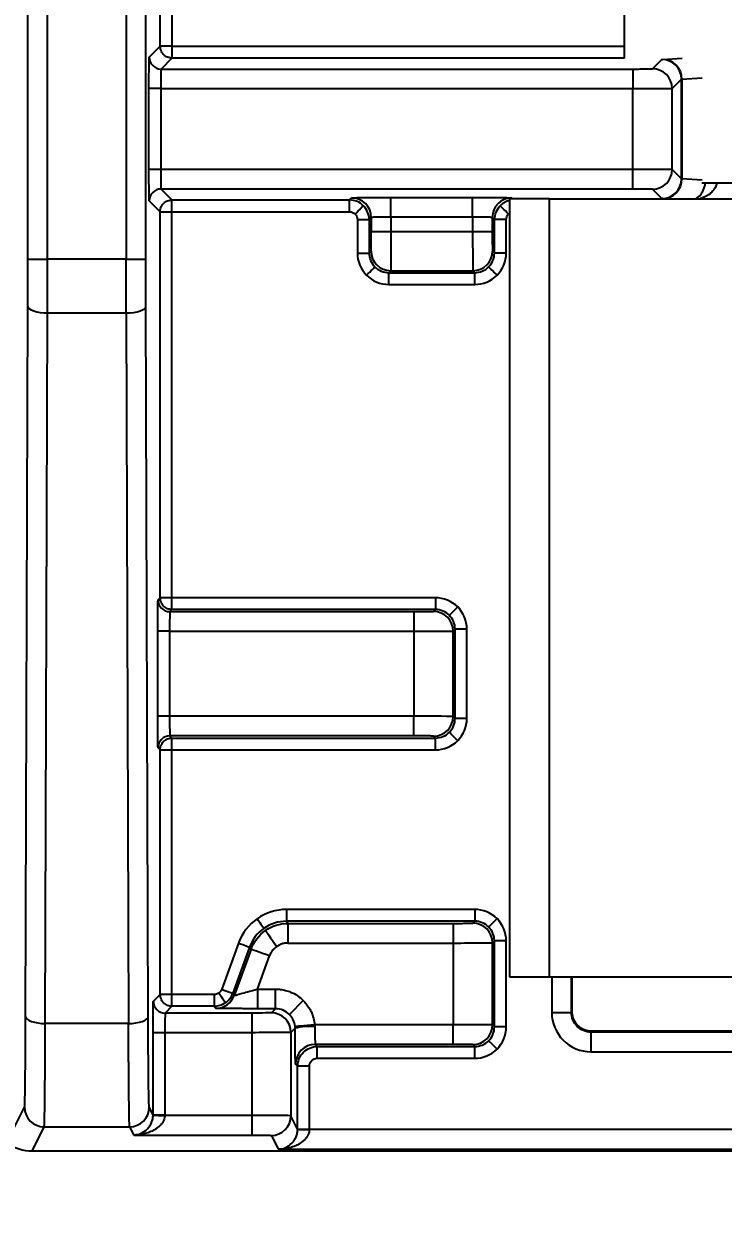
# Model space of a CAD drawing. Header units: inches. Extents: x 897.4 to 914.4, y -8.5 to 2.5.
# Drawn here: x 903.382 to 903.732, y -1.796 to -1.196 of the extents above; entities that cross this region are included whole.
import ezdxf

# ---------------------------------------------------------------- set-up
doc = ezdxf.new("R2010")
doc.units = ezdxf.units.IN
doc.header["$LTSCALE"] = 4
doc.header["$MEASUREMENT"] = 0
doc.layers.get('0').update_dxf_attribs({"linetype": 'CONTINUOUS'})
doc.layers.get('DEFPOINTS').update_dxf_attribs({"linetype": 'CONTINUOUS'})
doc.layers.add('DIMENSIONS', color=140, linetype='CONTINUOUS')
doc.styles.get("Standard").update_dxf_attribs({"font": 'romans.shx'})
doc.dimstyles.get("Standard").update_dxf_attribs({"dimtxt": 0.15, "dimasz": 0.18, "dimexe": 0.0625, "dimexo": 0.125, "dimgap": 0.0625, "dimtad": 0, "dimtih": 1, "dimtoh": 1, "dimzin": 0, "dimdsep": 46, "dimtxsty": 'Standard', "dimcen": 0.09, "dimadec": 0, "dimazin": 0, "dimtfac": 1, "dimtofl": 0, "dimtmove": 0, "dimatfit": 3, "dimfxl": 1, "dimtolj": 1, "dimtzin": 0, "dimarcsym": 0})

# ---------------------------------------------------------------- blocks, each defined once
blk = doc.blocks.new('*D8')
at = {"layer": 'DEFPOINTS', "color": 0}
for p in [(904.34103, -1.3197), (901.40848, -1.3252), (904.34103, -3.02097)]:
    blk.add_point(p, dxfattribs=at)
at = {"layer": 'DIMENSIONS', "color": 0, "lineweight": -2}
for p, q in [((904.34103, -1.4447), (904.34103, -3.08347)), ((901.40848, -1.4502), (901.40848, -3.08347)), ((901.58848, -3.02097), (902.40511, -3.02097)), ((904.16103, -3.02097), (903.3444, -3.02097))]:
    blk.add_line(p, q, dxfattribs=at)
at = {"layer": 'DIMENSIONS', "color": 0}
for points in [[(901.58848, -2.99097), (901.58848, -3.05097), (901.40848, -3.02097)], [(904.16103, -2.99097), (904.16103, -3.05097), (904.34103, -3.02097)]]:
    blk.add_solid(points, dxfattribs=at)
at = {"layer": 'DIMENSIONS', "color": 0, "insert": (902.87475, -3.02097), "char_height": 0.15, "attachment_point": 5}
blk.add_mtext('\\A1;2.93\\P [74.5]', dxfattribs=at)

msp = doc.modelspace()

# ---------------------------------------------------------------- linework, layer by layer
for p, q in [((903.38355, -1.31346), (903.38355, -0.69583)), ((903.39339, -1.31346), (903.39339, -0.69583)), ((903.43278, -0.69583), (903.43278, -1.31346)), ((903.44262, -1.31346), (903.44262, -0.69583)), ((903.44982, -1.20674), (903.44982, -1.03554)), ((903.45573, -1.03554), (903.45573, -1.20674)), ((903.68257, -1.21273), (903.68257, -1.18403)), ((903.44434, -1.21222), (903.44982, -1.20674)), ((903.45573, -1.20674), (903.44982, -1.20674)), ((903.45573, -1.20674), (903.45573, -1.21264)), ((903.45573, -1.20674), (903.68257, -1.20674)), ((903.45573, -1.21264), (903.45024, -1.21813)), ((903.68257, -1.21264), (903.45573, -1.21264)), ((903.70161, -1.21331), (903.71156, -1.21273)), ((903.45024, -1.21813), (903.68674, -1.21813)), ((903.68674, -1.21813), (903.68674, -1.22797)), ((903.69659, -1.21804), (903.70128, -1.21335)), ((903.70643, -1.22789), (903.71112, -1.22319)), ((903.71112, -1.27321), (903.71112, -1.22319)), ((903.71134, -1.22315), (903.7215, -1.22256)), ((903.71134, -1.22315), (903.71134, -1.27325)), ((903.4442, -1.26843), (903.4442, -1.22797)), ((903.4501, -1.22797), (903.4442, -1.22797)), ((903.4501, -1.22797), (903.4501, -1.26843)), ((903.4501, -1.22797), (903.68674, -1.22797)), ((903.68674, -1.26843), (903.68674, -1.22797)), ((903.70643, -1.26851), (903.70643, -1.22789)), ((903.4501, -1.26843), (903.4442, -1.26843)), ((903.68674, -1.26843), (903.4501, -1.26843)), ((903.68674, -1.27827), (903.68674, -1.26843)), ((903.71112, -1.27321), (903.70643, -1.26851)), ((903.68674, -1.27827), (903.45024, -1.27827)), ((903.45024, -1.27827), (903.45573, -1.28376)), ((903.70128, -1.28305), (903.69659, -1.27836)), ((903.7215, -1.27384), (903.71134, -1.27325)), ((903.75285, -1.27537), (903.72138, -1.27537)), ((903.44982, -1.28966), (903.44434, -1.28418)), ((903.45573, -1.28376), (903.54473, -1.28376)), ((903.45573, -1.28966), (903.45573, -1.28376)), ((903.54473, -1.28376), (903.5458, -1.28269)), ((903.54473, -1.28966), (903.54473, -1.28376)), ((903.56548, -1.28252), (903.60645, -1.28252)), ((903.56548, -1.29236), (903.56548, -1.28252)), ((903.60645, -1.29236), (903.60645, -1.28252)), ((903.62487, -1.28312), (903.62487, -1.67312)), ((903.64495, -1.28312), (903.62487, -1.28312)), ((903.62614, -1.28269), (903.62657, -1.28312)), ((903.64495, -1.67312), (903.64495, -1.28312)), ((903.64495, -1.28312), (904.0698, -1.28312)), ((903.70219, -1.28312), (903.70161, -1.28309)), ((903.44982, -1.48312), (903.44982, -1.28966)), ((903.44982, -1.28966), (903.45573, -1.28966)), ((903.45573, -1.28966), (903.54473, -1.28966)), ((903.45573, -1.48312), (903.45573, -1.28966)), ((903.54867, -1.2936), (903.54867, -1.31035)), ((903.54867, -1.2936), (903.55457, -1.2936)), ((903.55564, -1.29253), (903.55457, -1.2936)), ((903.55457, -1.2936), (903.55457, -1.31035)), ((903.55564, -1.29253), (903.55564, -1.29953)), ((903.60645, -1.29236), (903.56548, -1.29236)), ((903.56548, -1.29236), (903.56548, -1.29953)), ((903.60645, -1.29236), (903.60645, -1.29953)), ((903.6163, -1.29253), (903.6163, -1.29953)), ((903.61736, -1.2936), (903.6163, -1.29253)), ((903.61736, -1.31035), (903.61736, -1.2936)), ((903.62327, -1.2936), (903.61736, -1.2936)), ((903.62327, -1.31035), (903.62327, -1.2936)), ((903.55564, -1.29953), (903.56548, -1.29953)), ((903.56548, -1.29953), (903.60645, -1.29953)), ((903.60645, -1.29953), (903.6163, -1.29953)), ((903.38355, -1.31346), (903.39339, -1.31346)), ((903.43278, -1.31346), (903.39339, -1.31346)), ((903.43278, -1.31346), (903.44262, -1.31346)), ((903.54867, -1.31035), (903.55457, -1.31035)), ((903.55457, -1.31035), (903.55555, -1.30937)), ((903.61638, -1.30937), (903.61736, -1.31035)), ((903.62327, -1.31035), (903.61736, -1.31035)), ((903.56441, -1.3202), (903.5654, -1.31922)), ((903.56441, -1.3202), (903.60752, -1.3202)), ((903.56441, -1.3261), (903.56441, -1.3202)), ((903.5654, -1.31922), (903.60654, -1.31922)), ((903.60654, -1.31922), (903.60752, -1.3202)), ((903.60752, -1.3261), (903.60752, -1.3202)), ((903.56441, -1.3261), (903.60752, -1.3261)), ((903.38238, -1.69312), (903.38351, -1.33701)), ((903.44378, -1.69312), (903.44265, -1.33701)), ((903.39222, -1.69649), (903.39335, -1.34037)), ((903.39335, -1.34037), (903.43281, -1.34037)), ((903.43281, -1.34037), (903.43394, -1.69649)), ((903.44875, -1.48418), (903.44982, -1.48312)), ((903.45573, -1.48312), (903.44982, -1.48312)), ((903.45573, -1.48902), (903.45573, -1.48312)), ((903.58781, -1.48312), (903.45573, -1.48312)), ((903.58781, -1.48312), (903.58781, -1.48902)), ((903.45573, -1.48902), (903.45466, -1.49009)), ((903.58781, -1.48902), (903.45573, -1.48902)), ((903.58683, -1.49), (903.58781, -1.48902)), ((903.45466, -1.49009), (903.57699, -1.49009)), ((903.57699, -1.49009), (903.57699, -1.49993)), ((903.44862, -1.54253), (903.44862, -1.49993)), ((903.45452, -1.49993), (903.44862, -1.49993)), ((903.45452, -1.49993), (903.45452, -1.54253)), ((903.45452, -1.49993), (903.57699, -1.49993)), ((903.57699, -1.49993), (903.57699, -1.54253)), ((903.59667, -1.49985), (903.59765, -1.49886)), ((903.59667, -1.54262), (903.59667, -1.49985)), ((903.59765, -1.5436), (903.59765, -1.49886)), ((903.60356, -1.49886), (903.59765, -1.49886)), ((903.60356, -1.5436), (903.60356, -1.49886)), ((903.45452, -1.54253), (903.44862, -1.54253)), ((903.57699, -1.54253), (903.45452, -1.54253)), ((903.57699, -1.55237), (903.57699, -1.54253)), ((903.59765, -1.5436), (903.59667, -1.54262)), ((903.60356, -1.5436), (903.59765, -1.5436)), ((903.57699, -1.55237), (903.45466, -1.55237)), ((903.45466, -1.55237), (903.45573, -1.55344)), ((903.45573, -1.55344), (903.58781, -1.55344)), ((903.45573, -1.55935), (903.45573, -1.55344)), ((903.58781, -1.55344), (903.58683, -1.55246)), ((903.58781, -1.55935), (903.58781, -1.55344)), ((903.44982, -1.55935), (903.44875, -1.55828)), ((903.44982, -1.68194), (903.44982, -1.55935)), ((903.44982, -1.55935), (903.45573, -1.55935)), ((903.45573, -1.55935), (903.58781, -1.55935)), ((903.45573, -1.68194), (903.45573, -1.55935)), ((903.51312, -1.63935), (903.51312, -1.64525)), ((903.60752, -1.63935), (903.51312, -1.63935)), ((903.60752, -1.63935), (903.60752, -1.64525)), ((903.51312, -1.64525), (903.51387, -1.64632)), ((903.60752, -1.64525), (903.51312, -1.64525)), ((903.51387, -1.64632), (903.5967, -1.64632)), ((903.51387, -1.64632), (903.51387, -1.65616)), ((903.5967, -1.64632), (903.5967, -1.65616)), ((903.60654, -1.64623), (903.60752, -1.64525)), ((903.48908, -1.65618), (903.48065, -1.67935)), ((903.51387, -1.65616), (903.5967, -1.65616)), ((903.5967, -1.65616), (903.5967, -1.69713)), ((903.61638, -1.65608), (903.61736, -1.65509)), ((903.61638, -1.69722), (903.61638, -1.65608)), ((903.61736, -1.6982), (903.61736, -1.65509)), ((903.62327, -1.65509), (903.61736, -1.65509)), ((903.62327, -1.6982), (903.62327, -1.65509)), ((903.49463, -1.6582), (903.4862, -1.68137)), ((903.49537, -1.65927), (903.48694, -1.68243)), ((903.49463, -1.6582), (903.49537, -1.65927)), ((903.49858, -1.67924), (903.50462, -1.66264)), ((903.62487, -1.67312), (903.64495, -1.67312)), ((903.64495, -1.67312), (904.0698, -1.67312)), ((903.64609, -1.67312), (903.64609, -1.69098)), ((903.65593, -1.69098), (903.65593, -1.67312)), ((903.65636, -1.69055), (903.65636, -1.67312)), ((903.49858, -1.67924), (903.49858, -1.68908)), ((903.49858, -1.67924), (903.50764, -1.67924)), ((903.50764, -1.68908), (903.50764, -1.67924)), ((903.4464, -1.68536), (903.44982, -1.68194)), ((903.45573, -1.68194), (903.44982, -1.68194)), ((903.45573, -1.68784), (903.45573, -1.68194)), ((903.47695, -1.68194), (903.45573, -1.68194)), ((903.47695, -1.68194), (903.47695, -1.68784)), ((903.4862, -1.68137), (903.48694, -1.68243)), ((903.52156, -1.685), (903.5146, -1.69196)), ((903.45573, -1.68784), (903.4523, -1.69126)), ((903.4957, -1.69126), (903.4523, -1.69126)), ((903.47695, -1.68784), (903.45573, -1.68784)), ((903.47769, -1.68891), (903.47695, -1.68784)), ((903.4777, -1.68891), (903.47769, -1.68891)), ((903.4957, -1.69126), (903.4957, -1.70111)), ((903.50764, -1.68908), (903.49858, -1.68908)), ((903.50764, -1.68908), (903.50554, -1.69118)), ((903.64609, -1.69098), (903.65593, -1.69098)), ((903.65593, -1.69098), (903.65636, -1.69055)), ((903.43394, -1.69649), (903.39222, -1.69649)), ((903.51748, -1.69892), (903.51538, -1.70102)), ((903.5967, -1.69713), (903.52724, -1.69713)), ((903.5967, -1.70698), (903.5967, -1.69713)), ((903.61736, -1.6982), (903.61638, -1.69722)), ((903.62327, -1.6982), (903.61736, -1.6982)), ((903.44626, -1.74231), (903.44626, -1.70111)), ((903.45217, -1.70111), (903.44626, -1.70111)), ((903.45217, -1.70111), (903.45217, -1.74231)), ((903.4957, -1.70111), (903.45217, -1.70111)), ((903.4957, -1.70111), (903.4957, -1.74258)), ((903.51538, -1.70102), (903.51538, -1.74275)), ((903.6662, -1.70039), (903.66577, -1.70082)), ((903.66577, -1.70082), (903.66577, -1.71067)), ((904.04189, -1.70082), (903.66577, -1.70082)), ((904.04146, -1.70039), (903.6662, -1.70039)), ((903.5967, -1.70698), (903.52749, -1.70698)), ((903.52749, -1.70698), (903.52856, -1.70804)), ((903.52856, -1.70804), (903.60752, -1.70804)), ((903.52856, -1.71395), (903.52856, -1.70804)), ((903.60752, -1.70804), (903.60654, -1.70706)), ((903.60752, -1.71395), (903.60752, -1.70804)), ((903.66577, -1.71067), (904.04189, -1.71067)), ((903.51872, -1.71788), (903.51765, -1.71682)), ((903.52856, -1.71395), (903.60752, -1.71395)), ((903.51872, -1.74943), (903.51872, -1.71788)), ((903.52462, -1.71788), (903.51872, -1.71788)), ((903.52462, -1.74943), (903.52462, -1.71788)), ((903.37386, -1.7544), (903.38183, -1.73847)), ((903.44626, -1.74231), (903.44434, -1.73847)), ((903.44626, -1.74231), (903.45217, -1.74231)), ((903.45217, -1.74231), (903.45216, -1.74258)), ((903.4957, -1.74258), (903.45216, -1.74258)), ((903.4957, -1.74258), (903.4957, -1.75242)), ((903.51872, -1.74943), (903.51538, -1.74275)), ((903.38562, -1.76041), (903.39167, -1.74831)), ((903.39167, -1.74831), (903.4345, -1.74831)), ((903.4345, -1.74831), (903.43655, -1.75242)), ((903.43655, -1.75242), (903.4957, -1.75242)), ((903.50554, -1.75259), (903.50901, -1.75954)), ((903.51872, -1.74943), (903.52462, -1.74943)), ((903.52462, -1.7497), (903.52462, -1.74943)), ((904.18304, -1.7497), (903.52462, -1.7497)), ((904.32204, -1.76041), (903.38562, -1.76041)), ((903.50901, -1.75954), (904.19865, -1.75954))]:
    msp.add_line(p, q)
at = {"flags": 128}
for points in [[(903.54751, -1.29081), (903.54832, -1.29001), (903.5491, -1.28923), (903.54982, -1.28851), (903.55045, -1.28788), (903.55097, -1.28736), (903.55136, -1.28697), (903.5516, -1.28673), (903.55169, -1.28664)], [(903.62442, -1.29081), (903.62361, -1.29001), (903.62284, -1.28923), (903.62212, -1.28851), (903.62149, -1.28788), (903.62097, -1.28736), (903.62058, -1.28697), (903.62033, -1.28673), (903.62025, -1.28664)], [(903.55328, -1.32149), (903.55409, -1.32068), (903.55487, -1.3199), (903.55558, -1.31919), (903.55621, -1.31856), (903.55673, -1.31804), (903.55712, -1.31765), (903.55737, -1.3174), (903.55745, -1.31731)], [(903.61866, -1.32149), (903.61785, -1.32068), (903.61707, -1.3199), (903.61635, -1.31919), (903.61572, -1.31856), (903.6152, -1.31804), (903.61481, -1.31765), (903.61457, -1.3174), (903.61448, -1.31731)], [(903.38351, -1.33701), (903.38372, -1.33766), (903.38428, -1.33829), (903.3852, -1.33887), (903.38642, -1.33938), (903.38791, -1.33979), (903.38961, -1.34011), (903.39144, -1.3403), (903.39335, -1.34037)], [(903.43281, -1.34037), (903.43472, -1.3403), (903.43656, -1.34011), (903.43825, -1.33979), (903.43974, -1.33938), (903.44097, -1.33887), (903.44188, -1.33829), (903.44245, -1.33766), (903.44265, -1.33701)], [(903.59895, -1.48773), (903.59814, -1.48854), (903.59736, -1.48932), (903.59664, -1.49003), (903.59601, -1.49066), (903.59549, -1.49118), (903.5951, -1.49157), (903.59486, -1.49182), (903.59477, -1.49191)], [(903.59895, -1.55473), (903.59814, -1.55393), (903.59736, -1.55315), (903.59664, -1.55243), (903.59601, -1.5518), (903.59549, -1.55128), (903.5951, -1.55089), (903.59486, -1.55065), (903.59477, -1.55056)], [(903.49844, -1.64397), (903.4991, -1.64491), (903.49973, -1.64581), (903.50032, -1.64665), (903.50083, -1.64738), (903.50125, -1.64798), (903.50156, -1.64843), (903.50176, -1.64871), (903.50183, -1.64881)], [(903.61866, -1.64396), (903.61785, -1.64477), (903.61707, -1.64555), (903.61635, -1.64626), (903.61572, -1.64689), (903.6152, -1.64741), (903.61481, -1.6478), (903.61457, -1.64805), (903.61448, -1.64813)], [(903.50258, -1.64988), (903.5027, -1.65005), (903.50303, -1.65052), (903.50355, -1.65127), (903.50425, -1.65227), (903.50511, -1.65349), (903.50608, -1.65487), (903.50713, -1.65638), (903.50822, -1.65794)], [(903.48908, -1.65618), (903.49015, -1.65658), (903.49119, -1.65695), (903.49214, -1.6573), (903.49298, -1.65761), (903.49367, -1.65786), (903.49419, -1.65805), (903.49451, -1.65816), (903.49463, -1.6582)], [(903.50462, -1.66264), (903.50283, -1.66198), (903.5011, -1.66136), (903.49951, -1.66078), (903.49811, -1.66027), (903.49696, -1.65985), (903.4961, -1.65953), (903.49556, -1.65934), (903.49537, -1.65927)], [(903.4792, -1.68122), (903.47986, -1.68216), (903.48049, -1.68306), (903.48108, -1.6839), (903.48159, -1.68463), (903.48201, -1.68523), (903.48232, -1.68568), (903.48252, -1.68596), (903.48259, -1.68606)], [(903.48065, -1.67935), (903.48172, -1.67974), (903.48276, -1.68011), (903.48371, -1.68046), (903.48455, -1.68077), (903.48524, -1.68102), (903.48576, -1.68121), (903.48608, -1.68132), (903.4862, -1.68137)], [(903.38238, -1.69312), (903.38259, -1.69378), (903.38315, -1.6944), (903.38407, -1.69498), (903.38529, -1.69549), (903.38678, -1.69591), (903.38848, -1.69622), (903.39031, -1.69642), (903.39222, -1.69649)], [(903.43394, -1.69649), (903.43585, -1.69642), (903.43769, -1.69622), (903.43938, -1.69591), (903.44087, -1.69549), (903.4421, -1.69498), (903.44301, -1.6944), (903.44358, -1.69378), (903.44378, -1.69312)], [(903.52724, -1.69713), (903.52534, -1.69731), (903.52351, -1.69747), (903.52183, -1.69763), (903.52034, -1.69776), (903.51912, -1.69787), (903.51821, -1.69796), (903.51764, -1.69801), (903.51744, -1.69803)], [(903.61866, -1.70934), (903.61785, -1.70853), (903.61707, -1.70775), (903.61635, -1.70703), (903.61572, -1.7064), (903.6152, -1.70588), (903.61481, -1.70549), (903.61457, -1.70525), (903.61448, -1.70516)], [(903.44626, -1.74248), (903.44638, -1.74248), (903.44672, -1.74249), (903.44727, -1.7425), (903.44801, -1.74251), (903.4489, -1.74253), (903.44992, -1.74254), (903.45102, -1.74256), (903.45216, -1.74258)], [(903.51872, -1.7496), (903.51884, -1.7496), (903.51918, -1.74961), (903.51973, -1.74962), (903.52046, -1.74963), (903.52136, -1.74965), (903.52237, -1.74966), (903.52348, -1.74968), (903.52462, -1.7497)]]:
    msp.add_lwpolyline(points, dxfattribs=at)
for centre, radius, start, end in [((903.45024, -1.21222), 0.00591, 180.00435, 269.99565), ((903.69659, -1.22789), 0.00984, 0.00513, 89.99487), ((903.70128, -1.22319), 0.00984, 0.00522, 89.99456), ((903.70154, -1.22312), 0.0098, 359.77125, 89.59387), ((903.69659, -1.26851), 0.00984, 270.00556, 359.99444), ((903.45024, -1.28418), 0.00591, 90.00435, 179.99565), ((903.70128, -1.27321), 0.00984, 270.00561, 359.9946), ((903.70154, -1.27329), 0.0098, 270.40613, 0.22918), ((903.5458, -1.29253), 0.00984, 0.00544, 89.99435), ((903.62614, -1.29253), 0.00984, 90.00544, 179.99478), ((903.5654, -1.30937), 0.00984, 180.00498, 269.99523), ((903.60654, -1.30937), 0.00984, 270.00498, 359.99481), ((903.45466, -1.48418), 0.00591, 180.00577, 269.99494), ((903.58683, -1.49985), 0.00984, 0.00544, 89.99456), ((903.58683, -1.54262), 0.00984, 270.00477, 359.99481), ((903.45466, -1.55828), 0.00591, 90.00577, 179.99423), ((903.60654, -1.65608), 0.00984, 0.00519, 89.99502), ((903.4523, -1.68536), 0.00591, 180.00507, 269.99493), ((903.47769, -1.67906), 0.00984, 270.00286, 339.99685), ((903.4777, -1.67907), 0.00984, 270.01845, 340.00516), ((903.50554, -1.70102), 0.00984, 0.00486, 89.99514), ((903.52493, -1.72639), 0.02846, 85.18422, 105.17996), ((903.60654, -1.69722), 0.00984, 270.00522, 359.99499), ((903.52749, -1.71682), 0.00984, 90.00477, 179.99523), ((903.39167, -1.73846), 0.00984, 180.01349, 269.99291), ((903.4345, -1.73846), 0.00984, 270.00709, 359.98651), ((903.50554, -1.74275), 0.00984, 270.00709, 359.98694)]:
    msp.add_arc(centre, radius, start, end)
msp.add_ellipse((903.38316, -1.75548), major_axis=(0.01012, -0.00152), ratio=0.462497, start_param=3.718444, end_param=5.026646)
for points, knots in [([(903.45573, -1.21264), (903.45562, -1.21264), (903.45545, -1.21264), (903.45509, -1.21261), (903.45445, -1.21253), (903.45313, -1.21215), (903.45162, -1.21114), (903.45017, -1.20924), (903.44995, -1.20769), (903.44982, -1.20674)], [0, 0, 0, 0, 0.032671, 0.057605, 0.117135, 0.241141, 0.500843, 0.6945, 1, 1, 1, 1]), ([(903.4442, -1.22797), (903.4442, -1.22732), (903.4442, -1.22601), (903.4442, -1.22408), (903.44421, -1.2208), (903.44423, -1.21749), (903.44426, -1.21477), (903.44428, -1.21332), (903.44431, -1.2124), (903.44433, -1.21228), (903.44434, -1.21222)], [0, 0, 0, 0, 0.07974, 0.159515, 0.240566, 0.49938, 0.627973, 0.759565, 0.879058, 1, 1, 1, 1]), ([(903.45024, -1.21813), (903.45022, -1.21815), (903.4502, -1.21922), (903.45015, -1.22286), (903.45013, -1.22541), (903.4501, -1.22797)], [0, 0, 0, 0, 0.5, 0.5, 1, 1, 1, 1]), ([(903.68674, -1.21813), (903.6874, -1.21813), (903.68867, -1.21813), (903.69052, -1.21812), (903.69221, -1.21812), (903.69372, -1.2181), (903.695, -1.21809), (903.6959, -1.21808), (903.69648, -1.21806), (903.69655, -1.21805), (903.69659, -1.21804)], [0, 0, 0, 0, 0.12697, 0.249353, 0.372143, 0.500287, 0.628647, 0.76, 0.879277, 1, 1, 1, 1]), ([(903.70128, -1.21335), (903.7013, -1.21334), (903.70134, -1.21333), (903.70152, -1.21332), (903.70161, -1.21331)], [0, 0, 0, 0, 0.5, 1, 1, 1, 1]), ([(903.68674, -1.22797), (903.69188, -1.22797), (903.69696, -1.22796), (903.70424, -1.22793), (903.70638, -1.22791), (903.70643, -1.22789)], [0, 0, 0, 0, 0.5, 0.5, 1, 1, 1, 1]), ([(903.44434, -1.28418), (903.44433, -1.28415), (903.44432, -1.28409), (903.4443, -1.28369), (903.44427, -1.28262), (903.44424, -1.28042), (903.44422, -1.27711), (903.44421, -1.27433), (903.4442, -1.27139), (903.4442, -1.26942), (903.4442, -1.26843)], [0, 0, 0, 0, 0.079743, 0.159521, 0.240575, 0.499392, 0.627985, 0.759573, 0.879062, 1, 1, 1, 1]), ([(903.4501, -1.26843), (903.45013, -1.27099), (903.45015, -1.27354), (903.4502, -1.27718), (903.45022, -1.27825), (903.45024, -1.27827)], [0, 0, 0, 0, 0.5, 0.5, 1, 1, 1, 1]), ([(903.70643, -1.26851), (903.70638, -1.26849), (903.70424, -1.26847), (903.69696, -1.26844), (903.69188, -1.26843), (903.68674, -1.26843)], [0, 0, 0, 0, 0.5, 0.5, 1, 1, 1, 1]), ([(903.69659, -1.27836), (903.69655, -1.27835), (903.69647, -1.27834), (903.6959, -1.27832), (903.69497, -1.27831), (903.69372, -1.2783), (903.69217, -1.27828), (903.69043, -1.27828), (903.68859, -1.27827), (903.68736, -1.27827), (903.68674, -1.27827)], [0, 0, 0, 0, 0.126975, 0.249362, 0.372154, 0.500299, 0.628658, 0.760008, 0.879281, 1, 1, 1, 1]), ([(903.71831, -1.28312), (903.71919, -1.28253), (903.72046, -1.28168), (903.72186, -1.27953), (903.72258, -1.27778), (903.72298, -1.27636), (903.72304, -1.27552), (903.72305, -1.27537)], [0, 0, 0, 0, 0.44319, 0.640434, 0.812527, 0.964289, 1, 1, 1, 1]), ([(903.7288, -1.27537), (903.72878, -1.27554), (903.72868, -1.27639), (903.72796, -1.27782), (903.72671, -1.27957), (903.72429, -1.2817), (903.72206, -1.28254), (903.72052, -1.28312)], [0, 0, 0, 0, 0.038957, 0.190728, 0.362848, 0.560122, 1, 1, 1, 1]), ([(903.44982, -1.28966), (903.44986, -1.28914), (903.44993, -1.28819), (903.45042, -1.28699), (903.45097, -1.28612), (903.4519, -1.28507), (903.45314, -1.28425), (903.45445, -1.28387), (903.45508, -1.28379), (903.45544, -1.28376), (903.45562, -1.28376), (903.45573, -1.28376)], [0, 0, 0, 0, 0.167515, 0.306819, 0.417844, 0.500535, 0.759523, 0.883187, 0.942553, 0.965773, 1, 1, 1, 1]), ([(903.5458, -1.28269), (903.54583, -1.28268), (903.5459, -1.28267), (903.54641, -1.28265), (903.54733, -1.28262), (903.54896, -1.2826), (903.55151, -1.28257), (903.55463, -1.28255), (903.55811, -1.28253), (903.56178, -1.28252), (903.56424, -1.28252), (903.56548, -1.28252)], [0, 0, 0, 0, 0.079634, 0.159304, 0.240247, 0.368664, 0.500074, 0.628491, 0.759901, 0.879227, 1, 1, 1, 1]), ([(903.60645, -1.28252), (903.60727, -1.28252), (903.6089, -1.28252), (903.61132, -1.28252), (903.61415, -1.28253), (903.61728, -1.28255), (903.62038, -1.28257), (903.62296, -1.2826), (903.62476, -1.28263), (903.62592, -1.28266), (903.62606, -1.28268), (903.62614, -1.28269)], [0, 0, 0, 0, 0.079631, 0.159298, 0.240238, 0.368653, 0.500062, 0.62848, 0.759892, 0.879223, 1, 1, 1, 1]), ([(903.62487, -1.28407), (903.62439, -1.2842), (903.62328, -1.28449), (903.62169, -1.28536), (903.62073, -1.28621), (903.62025, -1.28664)], [0, 0, 0, 0, 0.279985, 0.639991, 1, 1, 1, 1]), ([(903.70161, -1.28309), (903.70152, -1.28308), (903.70134, -1.28307), (903.7013, -1.28306), (903.70128, -1.28305)], [0, 0, 0, 0, 0.5, 1, 1, 1, 1]), ([(903.56548, -1.29236), (903.56482, -1.29236), (903.56342, -1.29236), (903.5613, -1.29238), (903.55919, -1.2924), (903.55734, -1.29244), (903.55595, -1.29248), (903.55574, -1.29251), (903.55564, -1.29253)], [0, 0, 0, 0, 0.129436, 0.273791, 0.433046, 0.607181, 0.796174, 1, 1, 1, 1]), ([(903.6163, -1.29253), (903.61626, -1.29252), (903.61617, -1.2925), (903.61562, -1.29247), (903.61482, -1.29245), (903.61381, -1.29242), (903.61266, -1.2924), (903.61142, -1.29239), (903.61015, -1.29238), (903.60888, -1.29237), (903.60765, -1.29236), (903.60684, -1.29236), (903.60645, -1.29236)], [0, 0, 0, 0, 0.12418, 0.242991, 0.356431, 0.464499, 0.567193, 0.664511, 0.756452, 0.843015, 0.924198, 1, 1, 1, 1]), ([(903.55555, -1.30937), (903.55556, -1.30934), (903.55557, -1.30926), (903.55559, -1.30868), (903.5556, -1.30776), (903.55561, -1.3065), (903.55563, -1.30496), (903.55563, -1.30322), (903.55564, -1.30138), (903.55564, -1.30015), (903.55564, -1.29953)], [0, 0, 0, 0, 0.126975, 0.249362, 0.372154, 0.500299, 0.628658, 0.760008, 0.879281, 1, 1, 1, 1]), ([(903.56548, -1.29953), (903.56547, -1.30466), (903.56545, -1.30975), (903.56542, -1.31703), (903.56541, -1.31917), (903.5654, -1.31922)], [0, 0, 0, 0, 0.5, 0.5, 1, 1, 1, 1]), ([(903.60645, -1.29953), (903.60645, -1.30467), (903.60646, -1.30975), (903.6065, -1.31703), (903.60652, -1.31917), (903.60654, -1.31922)], [0, 0, 0, 0, 0.5, 0.5, 1, 1, 1, 1]), ([(903.6163, -1.29953), (903.6163, -1.30018), (903.6163, -1.30146), (903.6163, -1.3033), (903.61631, -1.305), (903.61632, -1.3065), (903.61633, -1.30778), (903.61635, -1.30869), (903.61637, -1.30926), (903.61638, -1.30934), (903.61638, -1.30937)], [0, 0, 0, 0, 0.1269704, 0.2493532, 0.372143, 0.5002867, 0.6286471, 0.7600002, 0.8792768, 1, 1, 1, 1]), ([(903.38351, -1.33701), (903.38352, -1.33548), (903.38353, -1.33245), (903.38354, -1.32778), (903.38354, -1.32306), (903.38355, -1.31828), (903.38355, -1.31507), (903.38355, -1.31346)], [0, 0, 0, 0, 0.200983, 0.400493, 0.599508, 0.799018, 1, 1, 1, 1]), ([(903.45573, -1.48902), (903.45562, -1.48902), (903.45545, -1.48902), (903.45509, -1.48899), (903.45445, -1.48891), (903.45313, -1.48853), (903.45162, -1.48752), (903.45017, -1.48562), (903.44995, -1.48407), (903.44982, -1.48312)], [0, 0, 0, 0, 0.032671, 0.057605, 0.117135, 0.241141, 0.500843, 0.6945, 1, 1, 1, 1]), ([(903.44862, -1.49993), (903.44862, -1.49928), (903.44862, -1.49797), (903.44862, -1.49604), (903.44863, -1.49276), (903.44865, -1.48945), (903.44868, -1.48673), (903.4487, -1.48528), (903.44873, -1.48436), (903.44875, -1.48424), (903.44875, -1.48418)], [0, 0, 0, 0, 0.07974, 0.159515, 0.240566, 0.49938, 0.627973, 0.759565, 0.879058, 1, 1, 1, 1]), ([(903.45466, -1.49009), (903.45464, -1.49011), (903.45461, -1.49118), (903.45457, -1.49482), (903.45455, -1.49737), (903.45452, -1.49993)], [0, 0, 0, 0, 0.5, 0.5, 1, 1, 1, 1]), ([(903.57699, -1.49009), (903.57764, -1.49009), (903.57892, -1.49009), (903.58076, -1.49008), (903.58245, -1.49008), (903.58396, -1.49006), (903.58524, -1.49005), (903.58614, -1.49004), (903.58672, -1.49002), (903.58679, -1.49001), (903.58683, -1.49)], [0, 0, 0, 0, 0.1269704, 0.2493532, 0.372143, 0.5002867, 0.6286471, 0.7600002, 0.8792768, 1, 1, 1, 1]), ([(903.57699, -1.49993), (903.58213, -1.49993), (903.58721, -1.49992), (903.59449, -1.49989), (903.59663, -1.49987), (903.59667, -1.49985)], [0, 0, 0, 0, 0.5, 0.5, 1, 1, 1, 1]), ([(903.44875, -1.55828), (903.44875, -1.55825), (903.44874, -1.55819), (903.44872, -1.55779), (903.44869, -1.55672), (903.44866, -1.55452), (903.44864, -1.55121), (903.44863, -1.54843), (903.44862, -1.54549), (903.44862, -1.54352), (903.44862, -1.54253)], [0, 0, 0, 0, 0.079743, 0.159521, 0.240575, 0.499392, 0.627985, 0.759573, 0.879062, 1, 1, 1, 1]), ([(903.45452, -1.54253), (903.45455, -1.5451), (903.45457, -1.54764), (903.45461, -1.55128), (903.45464, -1.55235), (903.45466, -1.55237)], [0, 0, 0, 0, 0.5, 0.5, 1, 1, 1, 1]), ([(903.59667, -1.54262), (903.59663, -1.5426), (903.59449, -1.54257), (903.58721, -1.54254), (903.58213, -1.54253), (903.57699, -1.54253)], [0, 0, 0, 0, 0.5, 0.5, 1, 1, 1, 1]), ([(903.44982, -1.55935), (903.44986, -1.55883), (903.44993, -1.55788), (903.45042, -1.55667), (903.45097, -1.5558), (903.4519, -1.55475), (903.45314, -1.55394), (903.45445, -1.55356), (903.45508, -1.55347), (903.45544, -1.55345), (903.45562, -1.55344), (903.45573, -1.55344)], [0, 0, 0, 0, 0.167515, 0.306819, 0.417844, 0.500535, 0.759523, 0.883187, 0.942553, 0.965773, 1, 1, 1, 1]), ([(903.58683, -1.55246), (903.58679, -1.55245), (903.58672, -1.55244), (903.58614, -1.55243), (903.58522, -1.55241), (903.58396, -1.5524), (903.58241, -1.55239), (903.58067, -1.55238), (903.57884, -1.55238), (903.57761, -1.55238), (903.57699, -1.55237)], [0, 0, 0, 0, 0.126975, 0.249362, 0.372154, 0.500299, 0.628658, 0.760008, 0.879281, 1, 1, 1, 1]), ([(903.5967, -1.64632), (903.59735, -1.64632), (903.59863, -1.64632), (903.60047, -1.64631), (903.60216, -1.6463), (903.60367, -1.64629), (903.60495, -1.64628), (903.60585, -1.64627), (903.60643, -1.64625), (903.6065, -1.64624), (903.60654, -1.64623)], [0, 0, 0, 0, 0.12697, 0.249353, 0.372143, 0.500287, 0.628647, 0.76, 0.879277, 1, 1, 1, 1]), ([(903.51387, -1.65616), (903.5132, -1.6562), (903.51187, -1.65627), (903.50993, -1.65688), (903.5088, -1.65759), (903.50822, -1.65794)], [0, 0, 0, 0, 0.335729, 0.664276, 1, 1, 1, 1]), ([(903.5967, -1.65616), (903.60184, -1.65616), (903.60692, -1.65615), (903.6142, -1.65612), (903.61634, -1.6561), (903.61638, -1.65608)], [0, 0, 0, 0, 0.5, 0.5, 1, 1, 1, 1]), ([(903.50822, -1.65794), (903.50769, -1.65836), (903.50665, -1.65918), (903.50541, -1.66079), (903.50489, -1.66202), (903.50462, -1.66264)], [0, 0, 0, 0, 0.3357244, 0.6642712, 1, 1, 1, 1]), ([(903.48694, -1.68243), (903.48698, -1.68243), (903.48706, -1.68242), (903.48751, -1.68231), (903.48821, -1.68213), (903.48919, -1.68187), (903.49088, -1.68142), (903.49395, -1.68052), (903.49687, -1.67971), (903.49858, -1.67924)], [0, 0, 0, 0, 0.085867, 0.174668, 0.267346, 0.36473, 0.467539, 0.688363, 1, 1, 1, 1]), ([(903.50764, -1.67924), (903.5085, -1.67927), (903.51021, -1.67933), (903.51274, -1.67985), (903.51559, -1.68082), (903.51867, -1.68241), (903.52059, -1.68414), (903.52156, -1.685)], [0, 0, 0, 0, 0.1665593, 0.3323359, 0.5001978, 0.7493706, 1, 1, 1, 1]), ([(903.44626, -1.70111), (903.44626, -1.70045), (903.44626, -1.69915), (903.44626, -1.69721), (903.44627, -1.69394), (903.44629, -1.69062), (903.44632, -1.6879), (903.44635, -1.68646), (903.44637, -1.68554), (903.44639, -1.68542), (903.4464, -1.68536)], [0, 0, 0, 0, 0.07974, 0.159515, 0.240566, 0.49938, 0.627973, 0.759565, 0.879058, 1, 1, 1, 1]), ([(903.45573, -1.68784), (903.45562, -1.68784), (903.45545, -1.68784), (903.45509, -1.68781), (903.45445, -1.68772), (903.45313, -1.68735), (903.45162, -1.68634), (903.45017, -1.68444), (903.44995, -1.68289), (903.44982, -1.68194)], [0, 0, 0, 0, 0.032671, 0.057605, 0.117135, 0.241141, 0.500843, 0.6945, 1, 1, 1, 1]), ([(903.52156, -1.685), (903.52208, -1.68555), (903.52311, -1.68666), (903.52441, -1.68854), (903.52568, -1.69088), (903.52677, -1.69374), (903.52708, -1.696), (903.52724, -1.69713)], [0, 0, 0, 0, 0.166438, 0.332409, 0.500147, 0.749347, 1, 1, 1, 1]), ([(903.38183, -1.73847), (903.38184, -1.7384), (903.38187, -1.73827), (903.38192, -1.73761), (903.38196, -1.7366), (903.38202, -1.73472), (903.38209, -1.73139), (903.38217, -1.72588), (903.38224, -1.71906), (903.3823, -1.71116), (903.38235, -1.70251), (903.38237, -1.69625), (903.38238, -1.69312)], [0, 0, 0, 0, 0.061204, 0.122107, 0.183041, 0.244338, 0.372086, 0.500086, 0.627833, 0.755831, 0.877854, 1, 1, 1, 1]), ([(903.44434, -1.73847), (903.44422, -1.73822), (903.4441, -1.7337), (903.4439, -1.71763), (903.44383, -1.70614), (903.44378, -1.69312)], [0, 0, 0, 0, 0.5, 0.5, 1, 1, 1, 1]), ([(903.4523, -1.69126), (903.45228, -1.69129), (903.45226, -1.69236), (903.45221, -1.696), (903.45219, -1.69854), (903.45217, -1.70111)], [0, 0, 0, 0, 0.5, 0.5, 1, 1, 1, 1]), ([(903.49858, -1.68908), (903.49772, -1.68908), (903.496, -1.68908), (903.49345, -1.68907), (903.49049, -1.68907), (903.4872, -1.68905), (903.48392, -1.68903), (903.48118, -1.689), (903.47925, -1.68897), (903.47799, -1.68894), (903.47779, -1.68892), (903.4777, -1.68891)], [0, 0, 0, 0, 0.082167, 0.164208, 0.247236, 0.377815, 0.509926, 0.637453, 0.766435, 0.882779, 1, 1, 1, 1]), ([(903.50554, -1.69118), (903.50552, -1.6912), (903.50444, -1.69122), (903.5008, -1.69126), (903.49826, -1.69126), (903.4957, -1.69126)], [0, 0, 0, 0, 0.5, 0.5, 1, 1, 1, 1]), ([(903.64609, -1.69098), (903.64609, -1.69615), (903.64821, -1.70126), (903.6555, -1.70854), (903.66061, -1.71067), (903.66577, -1.71067)], [0, 0, 0, 0, 0.5, 0.5, 1, 1, 1, 1]), ([(903.66577, -1.70082), (903.66319, -1.70082), (903.66064, -1.69976), (903.65699, -1.69612), (903.65593, -1.69357), (903.65593, -1.69098)], [0, 0, 0, 0, 0.5, 0.5, 1, 1, 1, 1]), ([(903.6662, -1.70039), (903.66555, -1.70036), (903.66426, -1.7003), (903.66241, -1.69973), (903.66071, -1.69881), (903.6592, -1.69755), (903.65792, -1.696), (903.65702, -1.69426), (903.65646, -1.69241), (903.65639, -1.69117), (903.65636, -1.69055)], [0, 0, 0, 0, 0.127006, 0.249363, 0.372126, 0.5003, 0.628713, 0.760119, 0.879335, 1, 1, 1, 1]), ([(903.39167, -1.74831), (903.39179, -1.74803), (903.39191, -1.74286), (903.39211, -1.72449), (903.39218, -1.71136), (903.39222, -1.69649)], [0, 0, 0, 0, 0.5, 0.5, 1, 1, 1, 1]), ([(903.4345, -1.74831), (903.43448, -1.74823), (903.43445, -1.74809), (903.43441, -1.74735), (903.43437, -1.74628), (903.43433, -1.74486), (903.4343, -1.74314), (903.43426, -1.74113), (903.43423, -1.73889), (903.4342, -1.73643), (903.43417, -1.73378), (903.43414, -1.73098), (903.43411, -1.72804), (903.43409, -1.72501), (903.43406, -1.72189), (903.43404, -1.71872), (903.43402, -1.71551), (903.43401, -1.71229), (903.43399, -1.70907), (903.43397, -1.70587), (903.43396, -1.7027), (903.43395, -1.69959), (903.43394, -1.69751), (903.43394, -1.69649)], [0, 0, 0, 0, 0.060695, 0.120083, 0.178164, 0.234937, 0.290402, 0.34456, 0.39741, 0.448953, 0.499188, 0.548115, 0.595735, 0.642047, 0.687051, 0.730747, 0.773135, 0.814216, 0.853988, 0.892453, 0.92961, 0.965459, 1, 1, 1, 1]), ([(903.51765, -1.71682), (903.51764, -1.71679), (903.51763, -1.71672), (903.51761, -1.71627), (903.51759, -1.71544), (903.51756, -1.71399), (903.51754, -1.71172), (903.51751, -1.70892), (903.5175, -1.70576), (903.51749, -1.70239), (903.51748, -1.70008), (903.51748, -1.69892)], [0, 0, 0, 0, 0.079994, 0.160085, 0.241385, 0.369239, 0.500068, 0.62792, 0.758748, 0.878653, 1, 1, 1, 1]), ([(903.52732, -1.69803), (903.52735, -1.70043), (903.52738, -1.70274), (903.52744, -1.70601), (903.52747, -1.70696), (903.52749, -1.70698)], [0, 0, 0, 0, 0.5, 0.5, 1, 1, 1, 1]), ([(903.61638, -1.69722), (903.61634, -1.6972), (903.6142, -1.69717), (903.60692, -1.69714), (903.60184, -1.69713), (903.5967, -1.69713)], [0, 0, 0, 0, 0.5, 0.5, 1, 1, 1, 1]), ([(903.51538, -1.70102), (903.51533, -1.70104), (903.51319, -1.70105), (903.50591, -1.70108), (903.50082, -1.70109), (903.4957, -1.70111)], [0, 0, 0, 0, 0.5, 0.5, 1, 1, 1, 1]), ([(903.51872, -1.71788), (903.51872, -1.71531), (903.51978, -1.71275), (903.52342, -1.7091), (903.52598, -1.70804), (903.52856, -1.70804)], [0, 0, 0, 0, 0.5, 0.5, 1, 1, 1, 1]), ([(903.60654, -1.70706), (903.6065, -1.70706), (903.60643, -1.70704), (903.60585, -1.70703), (903.60492, -1.70701), (903.60367, -1.707), (903.60212, -1.70699), (903.60038, -1.70698), (903.59855, -1.70698), (903.59732, -1.70698), (903.5967, -1.70698)], [0, 0, 0, 0, 0.126975, 0.249362, 0.372154, 0.500299, 0.628658, 0.760008, 0.879281, 1, 1, 1, 1]), ([(903.52462, -1.71788), (903.52462, -1.71685), (903.52505, -1.71583), (903.5265, -1.71437), (903.52753, -1.71395), (903.52856, -1.71395)], [0, 0, 0, 0, 0.5, 0.5, 1, 1, 1, 1]), ([(903.45216, -1.74258), (903.45213, -1.74299), (903.45205, -1.74383), (903.45162, -1.74507), (903.45095, -1.74628), (903.45003, -1.74744), (903.44887, -1.74854), (903.44726, -1.74969), (903.44503, -1.75083), (903.44248, -1.75168), (903.43959, -1.75227), (903.43768, -1.75237), (903.43655, -1.75242)], [0, 0, 0, 0, 0.054282, 0.112043, 0.175058, 0.2447, 0.321989, 0.407674, 0.540069, 0.699698, 0.823394, 1, 1, 1, 1]), ([(903.44022, -1.75156), (903.4413, -1.75098), (903.44285, -1.75013), (903.44458, -1.748), (903.44551, -1.74627), (903.44612, -1.74441), (903.44621, -1.7431), (903.44626, -1.74248)], [0, 0, 0, 0, 0.407216, 0.589587, 0.74562, 0.880005, 1, 1, 1, 1]), ([(903.51538, -1.74275), (903.51533, -1.74271), (903.51319, -1.74266), (903.50591, -1.7426), (903.50083, -1.74258), (903.4957, -1.74258)], [0, 0, 0, 0, 0.5, 0.5, 1, 1, 1, 1]), ([(903.43655, -1.75242), (903.43776, -1.75241), (903.43902, -1.75239), (903.44018, -1.75159), (903.44022, -1.75156)], [0, 0, 0, 0, 0.962365, 1, 1, 1, 1]), ([(903.4957, -1.75242), (903.49826, -1.75242), (903.5008, -1.75244), (903.50444, -1.7525), (903.50552, -1.75255), (903.50554, -1.75259)], [0, 0, 0, 0, 0.5, 0.5, 1, 1, 1, 1]), ([(903.52462, -1.7497), (903.52458, -1.75011), (903.52451, -1.75095), (903.52407, -1.75219), (903.52341, -1.7534), (903.52249, -1.75456), (903.52133, -1.75566), (903.51971, -1.75681), (903.51749, -1.75795), (903.51494, -1.7588), (903.51204, -1.75939), (903.51013, -1.75949), (903.50901, -1.75954)], [0, 0, 0, 0, 0.054282, 0.112043, 0.175058, 0.2447, 0.321989, 0.407674, 0.540069, 0.699698, 0.823394, 1, 1, 1, 1]), ([(903.51268, -1.75868), (903.51376, -1.7581), (903.51531, -1.75725), (903.51704, -1.75512), (903.51797, -1.75339), (903.51857, -1.75153), (903.51867, -1.75022), (903.51872, -1.7496)], [0, 0, 0, 0, 0.407216, 0.58959, 0.745624, 0.88001, 1, 1, 1, 1]), ([(903.50901, -1.75954), (903.51022, -1.75953), (903.51148, -1.75951), (903.51264, -1.75871), (903.51268, -1.75868)], [0, 0, 0, 0, 0.96236, 1, 1, 1, 1])]:
    msp.add_open_spline(points, degree=3, knots=knots)
for points in [[(903.71112, -1.22319), (903.71113, -1.22318), (903.7112, -1.22317), (903.71134, -1.22315)], [(903.71134, -1.27325), (903.7112, -1.27323), (903.71113, -1.27322), (903.71112, -1.27321)], [(903.55169, -1.28664), (903.54986, -1.28481), (903.54732, -1.28376), (903.54473, -1.28376)], [(903.54473, -1.28966), (903.54577, -1.28966), (903.54678, -1.29008), (903.54751, -1.29081)], [(903.54751, -1.29081), (903.54825, -1.29155), (903.54867, -1.29256), (903.54867, -1.2936)], [(903.55457, -1.2936), (903.55457, -1.29101), (903.55352, -1.28847), (903.55169, -1.28664)], [(903.62025, -1.28664), (903.61841, -1.28847), (903.61736, -1.29101), (903.61736, -1.2936)], [(903.62327, -1.2936), (903.62327, -1.29256), (903.62369, -1.29155), (903.62442, -1.29081)], [(903.39335, -1.34037), (903.39338, -1.33176), (903.39339, -1.32262), (903.39339, -1.31346)], [(903.43281, -1.34037), (903.4328, -1.33177), (903.43279, -1.32262), (903.43278, -1.31346)], [(903.44265, -1.33701), (903.44263, -1.32948), (903.44262, -1.32148), (903.44262, -1.31346)], [(903.54867, -1.31035), (903.54867, -1.3145), (903.55035, -1.31856), (903.55328, -1.32149)], [(903.55457, -1.31035), (903.55457, -1.31293), (903.55563, -1.31549), (903.55745, -1.31731)], [(903.61448, -1.31731), (903.6163, -1.31549), (903.61736, -1.31293), (903.61736, -1.31035)], [(903.61866, -1.32149), (903.62159, -1.31856), (903.62327, -1.3145), (903.62327, -1.31035)], [(903.55745, -1.31731), (903.55928, -1.31914), (903.56184, -1.3202), (903.56441, -1.3202)], [(903.60752, -1.3202), (903.6101, -1.3202), (903.61266, -1.31914), (903.61448, -1.31731)], [(903.55328, -1.32149), (903.55621, -1.32442), (903.56027, -1.3261), (903.56441, -1.3261)], [(903.60752, -1.3261), (903.61167, -1.3261), (903.61572, -1.32442), (903.61866, -1.32149)], [(903.59895, -1.48773), (903.59602, -1.4848), (903.59196, -1.48312), (903.58781, -1.48312)], [(903.59477, -1.49191), (903.59295, -1.49008), (903.59039, -1.48902), (903.58781, -1.48902)], [(903.60356, -1.49886), (903.60356, -1.49472), (903.60188, -1.49066), (903.59895, -1.48773)], [(903.59765, -1.49886), (903.59765, -1.49629), (903.59659, -1.49373), (903.59477, -1.49191)], [(903.59477, -1.55056), (903.59659, -1.54874), (903.59765, -1.54618), (903.59765, -1.5436)], [(903.59895, -1.55473), (903.60188, -1.5518), (903.60356, -1.54775), (903.60356, -1.5436)], [(903.58781, -1.55344), (903.59039, -1.55344), (903.59295, -1.55238), (903.59477, -1.55056)], [(903.58781, -1.55935), (903.59196, -1.55935), (903.59602, -1.55767), (903.59895, -1.55473)], [(903.49844, -1.64397), (903.49417, -1.64697), (903.49086, -1.65127), (903.48908, -1.65618)], [(903.51312, -1.63935), (903.5079, -1.63935), (903.50272, -1.64098), (903.49844, -1.64397)], [(903.61866, -1.64396), (903.61572, -1.64103), (903.61167, -1.63935), (903.60752, -1.63935)], [(903.62327, -1.65509), (903.62327, -1.65095), (903.62159, -1.64689), (903.61866, -1.64396)], [(903.50183, -1.64881), (903.49855, -1.65111), (903.496, -1.65444), (903.49463, -1.6582)], [(903.49537, -1.65927), (903.49674, -1.6555), (903.4993, -1.65218), (903.50258, -1.64988)], [(903.51312, -1.64525), (903.50911, -1.64525), (903.50512, -1.64651), (903.50183, -1.64881)], [(903.50258, -1.64988), (903.50586, -1.64758), (903.50986, -1.64632), (903.51387, -1.64632)], [(903.61448, -1.64813), (903.61266, -1.64631), (903.6101, -1.64525), (903.60752, -1.64525)], [(903.61736, -1.65509), (903.61736, -1.65252), (903.6163, -1.64996), (903.61448, -1.64813)], [(903.4792, -1.68122), (903.47855, -1.68169), (903.47775, -1.68194), (903.47695, -1.68194)], [(903.48065, -1.67935), (903.48037, -1.6801), (903.47986, -1.68076), (903.4792, -1.68122)], [(903.47695, -1.68784), (903.47896, -1.68784), (903.48095, -1.68721), (903.48259, -1.68606)], [(903.48259, -1.68606), (903.48424, -1.68491), (903.48551, -1.68325), (903.4862, -1.68137)], [(903.48694, -1.68243), (903.48694, -1.68243), (903.48694, -1.68243), (903.48694, -1.68243)], [(903.5146, -1.69196), (903.51278, -1.69014), (903.51022, -1.68908), (903.50764, -1.68908)], [(903.51744, -1.69803), (903.51723, -1.69576), (903.51621, -1.69357), (903.5146, -1.69196)], [(903.51748, -1.69892), (903.51748, -1.69862), (903.51747, -1.69832), (903.51744, -1.69803)], [(903.52724, -1.69713), (903.52727, -1.69743), (903.5273, -1.69773), (903.52732, -1.69803)], [(903.61448, -1.70516), (903.6163, -1.70334), (903.61736, -1.70078), (903.61736, -1.6982)], [(903.61866, -1.70934), (903.62159, -1.7064), (903.62327, -1.70235), (903.62327, -1.6982)], [(903.60752, -1.70804), (903.6101, -1.70804), (903.61266, -1.70698), (903.61448, -1.70516)], [(903.60752, -1.71395), (903.61167, -1.71395), (903.61572, -1.71227), (903.61866, -1.70934)], [(903.44626, -1.74248), (903.44626, -1.74242), (903.44626, -1.74237), (903.44626, -1.74231)], [(903.51872, -1.7496), (903.51872, -1.74954), (903.51872, -1.74949), (903.51872, -1.74943)]]:
    msp.add_open_spline(points, degree=3)

# ---------------------------------------------------------------- dimensions: what is measured, and where the dimension line sits
at = {"layer": 'DIMENSIONS'}
dim = msp.add_linear_dim(base=(904.34103, -3.02097), p1=(901.40848, -1.3252), p2=(904.34103, -1.3197), dimstyle='Standard', override={"dimpost": '\\X'}, dxfattribs=at)
dim.commit()
dim.dimension.update_dxf_attribs({"geometry": '*D8', "text_midpoint": (902.87475, -3.02097), "dimtype": 160})

doc.saveas('drawing.dxf')
